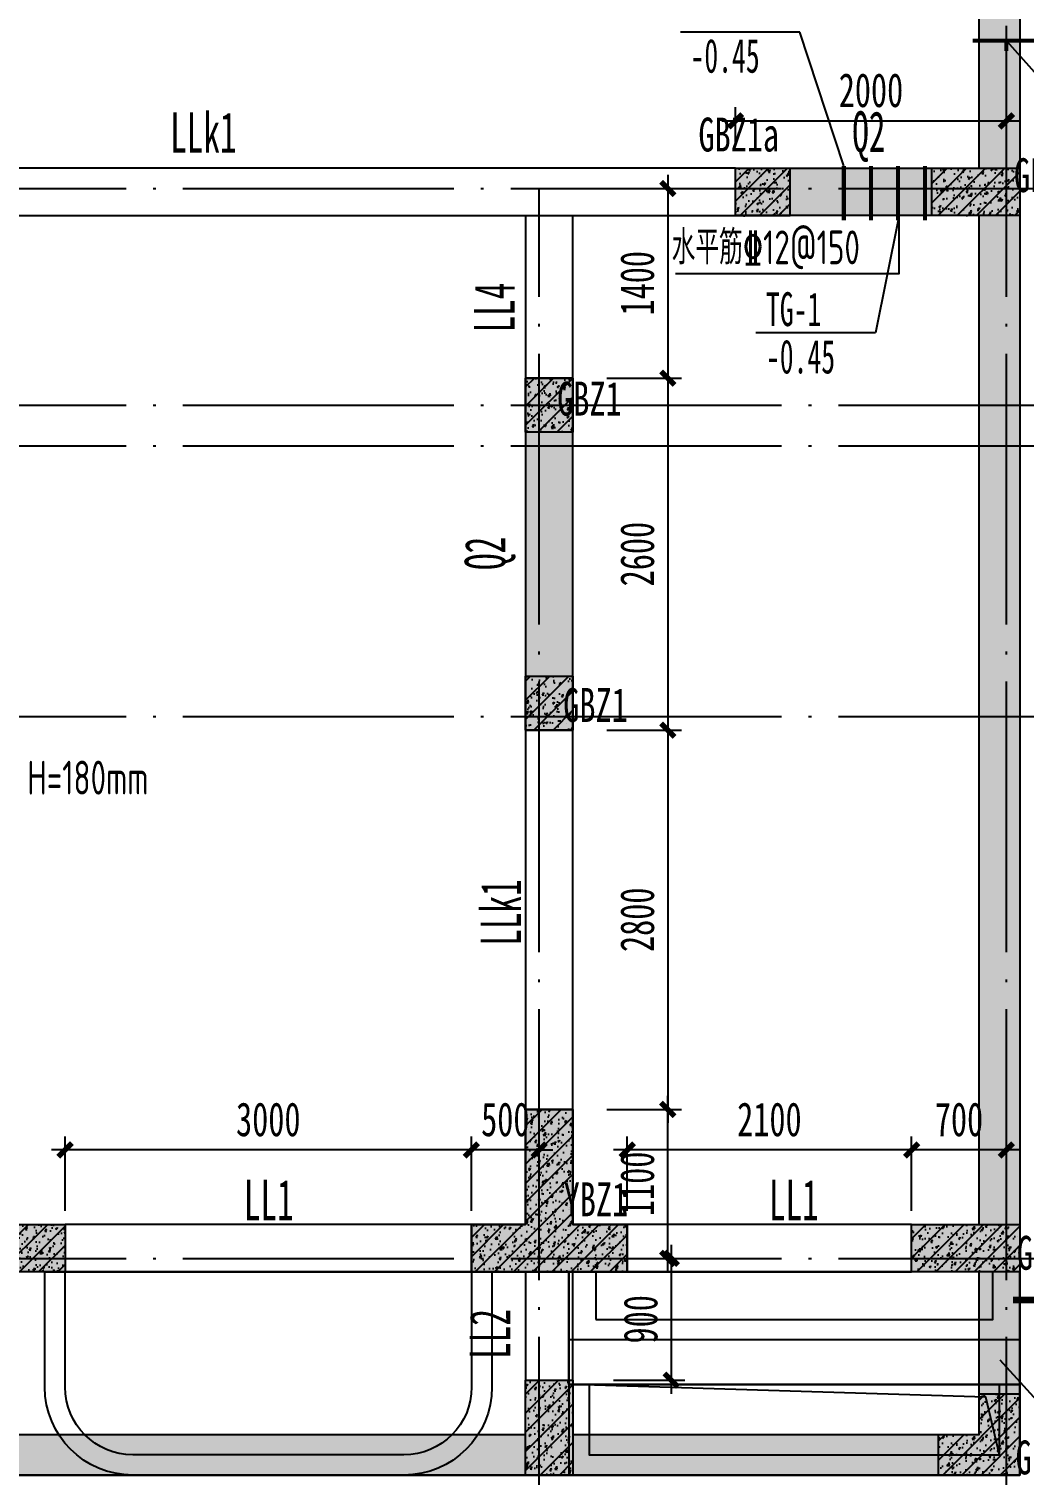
# Model space of a CAD drawing. Extents: x -3200781797 to -8106663, y 494714 to 1244925.
# Drawn here: x -8137549 to -8130202, y 605893 to 616571 of the extents above; entities that cross this region are included whole.
import ezdxf
from ezdxf.enums import TextEntityAlignment as Align

# ---------------------------------------------------------------- set-up
doc = ezdxf.new("R2010")
doc.units = 0
doc.header["$LTSCALE"] = 1000
doc.header["$MEASUREMENT"] = 0
for name, pattern in [('3#-轴线$0$DOTE', [2.42, 2, -0.2, 0.02, -0.2]), ('3#4#5#模板$0$CONTINOUS', [0]), ('CONTINOUS', [0]), ('DASH', [0.35, 0.25, -0.1])]:
    doc.linetypes.add(name, pattern=pattern)
doc.layers.get('Defpoints').update_dxf_attribs({"color": 30, "linetype": 'DASH'})
for name, color, linetype in [('1----SD', 40, 'Continuous'), ('3#-夹层$0$S-SLAB-HOLE', 5, 'Continuous'), ('3#-夹层$0$S-WALL', 40, 'Continuous'), ('3#-夹层$0$S-WALL-BEAM', 120, 'Continuous'), ('3#-夹层$0$S-WALL-HATC', 253, 'Continuous'), ('3#-轴线$0$A-ANNO-DOTE', 10, '3#-轴线$0$DOTE'), ('3#4#5#模板$0$00-板边线', 7, 'Continuous'), ('3#4#5#模板$0$A-ANNO-SYMB', 3, 'Continuous'), ('3#4#5#模板$0$S-ANNO-TEXT', 7, 'Continuous'), ('3#4#5#模板$0$S-SLAB-TEXT', 120, 'Continuous'), ('3#4#5#模板$0$S-WALL-COLU', 252, '3#4#5#模板$0$CONTINOUS'), ('3#4#5#模板$0$S-WALL-COLU-HATC', 16, 'Continuous'), ('DIM', 3, 'Continuous'), ('DIM_其它', 3, 'Continuous'), ('S-PC-FQ-WYQ', 4, 'Continuous'), ('S-WALL-BEAM-TEXT', 2, 'Continuous'), ('S-WALL-COLU-TEXT', 2, 'Continuous'), ('S-WALL-DIMS', 50, 'Continuous')]:
    doc.layers.add(name, color=color, linetype=linetype)
doc.layers.add('3#4#5#模板$0$结构板边线', color=2, linetype='Continuous', plot=False)
doc.layers.add('WALL-TEXT', color=2, linetype='Continuous', lineweight=25)
doc.layers.add('设备条件', color=5, linetype='Continuous', lineweight=30)
doc.styles.add('3#4#5#模板$0$TSSD_Rein', font='tssdeng.shx', dxfattribs={"width": 0.7, "bigfont": 'hztxt.shx'})
doc.styles.add('TSSD_Dimension', font='', dxfattribs={"width": 0.7})
doc.styles.add('TSSD_Rein', font='tssdeng.shx', dxfattribs={"width": 0.7, "bigfont": 'hztxt.shx'})
doc.styles.add('楷体', font='', dxfattribs={"width": 0.6})
doc.styles.add('楷体GB312', font='', dxfattribs={"width": 0.8})
doc.styles.get('TSSD_Dimension').set_extended_font_data('KaiTi_GB2312')
doc.styles.get('楷体').set_extended_font_data('KaiTi_GB2312')
doc.styles.get('楷体GB312').set_extended_font_data('楷体_GB2312')
doc.dimstyles.new('TSSD_100_100', dxfattribs={"dimtxt": 250, "dimasz": 100, "dimexe": 100, "dimexo": 250, "dimgap": 100, "dimtad": 1, "dimdec": 0, "dimzin": 0, "dimdsep": 46, "dimtxsty": 'TSSD_Dimension', "dimblk": 'ARCHTICK', "dimcen": 0, "dimdle": 100, "dimclrt": 7, "dimadec": 0, "dimazin": 0, "dimtfac": 1, "dimtdec": 0, "dimtix": 1, "dimtmove": 2, "dimatfit": 3, "dimfxl": 1, "dimtolj": 1, "dimtzin": 0, "dimarcsym": 0})
doc.dimstyles.new('TSSD_100_100$0', dxfattribs={"dimtxt": 250, "dimasz": 100, "dimexe": 100, "dimexo": 0, "dimgap": 100, "dimtad": 1, "dimdec": 0, "dimzin": 0, "dimdsep": 46, "dimtxsty": 'TSSD_Dimension', "dimblk1": 'ARCHTICK', "dimblk2": 'ARCHTICK', "dimsah": 1, "dimcen": 0, "dimclrt": 7, "dimadec": 0, "dimazin": 0, "dimtfac": 1, "dimtdec": 0, "dimtix": 1, "dimtmove": 2, "dimatfit": 3, "dimldrblk": 'ARCHTICK', "dimfxl": 300, "dimfxlon": 1, "dimtvp": 0.7, "dimtolj": 1, "dimtzin": 0, "dimarcsym": 0})

# ---------------------------------------------------------------- blocks, each defined once
blk = doc.blocks.new('_ArchTick')
at = {"color": 0, "linetype": 'ByBlock', "const_width": 0.4}
blk.add_lwpolyline([(-0.5, -0.5), (0.5, 0.5)], dxfattribs=at)
blk = doc.blocks.new('*D307')
at = {"layer": 'Defpoints', "color": 0, "transparency": 16777216}
for p in [(-8133532, 608593), (-8132832, 608593), (-8133532, 607493)]:
    blk.add_point(p, dxfattribs=at)
at = {"layer": 'S-WALL-DIMS', "color": 0, "lineweight": -2, "transparency": 16777216}
for p, q in [((-8132832, 607393), (-8132832, 608693)), ((-8133282, 608593), (-8132732, 608593)), ((-8133282, 607493), (-8132732, 607493))]:
    blk.add_line(p, q, dxfattribs=at)
at = {"layer": 'S-WALL-DIMS', "color": 0, "lineweight": -2, "transparency": 16777216, "xscale": 100, "yscale": 100, "zscale": 100}
for p, rotation in [((-8132832, 608593), 90), ((-8132832, 607493), 270)]:
    blk.add_blockref('_ArchTick', p, dxfattribs=dict(at, rotation=rotation))
at = {"layer": 'S-WALL-DIMS', "color": 7, "transparency": 16777216, "insert": (-8133057, 608043), "char_height": 250, "attachment_point": 5, "rotation": 90, "style": 'TSSD_Dimension'}
blk.add_mtext('\\A1;1100', dxfattribs=at)
blk = doc.blocks.new('*D308')
at = {"layer": 'Defpoints', "color": 0, "transparency": 16777216}
for p in [(-8134282, 608293), (-8134282, 607593), (-8133782, 607593)]:
    blk.add_point(p, dxfattribs=at)
at = {"layer": 'S-WALL-DIMS', "color": 0, "lineweight": -2, "transparency": 16777216}
for p, q in [((-8134282, 607843), (-8134282, 608393)), ((-8133782, 607843), (-8133782, 608393)), ((-8134282, 608293), (-8134382, 608293)), ((-8133782, 608293), (-8134282, 608293)), ((-8133782, 608293), (-8133682, 608293))]:
    blk.add_line(p, q, dxfattribs=at)
at = {"layer": 'S-WALL-DIMS', "color": 0, "lineweight": -2, "transparency": 16777216, "xscale": 100, "yscale": 100, "zscale": 100}
blk.add_blockref('_ArchTick', (-8134282, 608293), dxfattribs=at)
at = {"layer": 'S-WALL-DIMS', "color": 0, "lineweight": -2, "transparency": 16777216, "xscale": 100, "yscale": 100, "zscale": 100, "rotation": 180}
blk.add_blockref('_ArchTick', (-8133782, 608293), dxfattribs=at)
at = {"layer": 'S-WALL-DIMS', "color": 7, "transparency": 16777216, "insert": (-8134032, 608518), "char_height": 250, "attachment_point": 5, "style": 'TSSD_Dimension'}
blk.add_mtext('\\A1;500', dxfattribs=at)
blk = doc.blocks.new('*D309')
at = {"layer": 'Defpoints', "color": 0, "transparency": 16777216}
for p in [(-8133532, 613993), (-8133532, 611393), (-8132832, 611393)]:
    blk.add_point(p, dxfattribs=at)
at = {"layer": 'S-WALL-DIMS', "color": 0, "lineweight": -2, "transparency": 16777216}
for p, q in [((-8132832, 614093), (-8132832, 611293)), ((-8133282, 613993), (-8132732, 613993)), ((-8133282, 611393), (-8132732, 611393))]:
    blk.add_line(p, q, dxfattribs=at)
at = {"layer": 'S-WALL-DIMS', "color": 0, "lineweight": -2, "transparency": 16777216, "xscale": 100, "yscale": 100, "zscale": 100}
for p, rotation in [((-8132832, 613993), 90), ((-8132832, 611393), 270)]:
    blk.add_blockref('_ArchTick', p, dxfattribs=dict(at, rotation=rotation))
at = {"layer": 'S-WALL-DIMS', "color": 7, "transparency": 16777216, "insert": (-8133057, 612693), "char_height": 250, "attachment_point": 5, "rotation": 90, "style": 'TSSD_Dimension'}
blk.add_mtext('\\A1;2600', dxfattribs=at)
blk = doc.blocks.new('*D273')
at = {"layer": 'Defpoints', "color": 0, "transparency": 16777216}
for p in [(-8137282, 608293), (-8137282, 607593), (-8134282, 607593)]:
    blk.add_point(p, dxfattribs=at)
at = {"layer": 'S-WALL-DIMS', "color": 0, "lineweight": -2, "transparency": 16777216}
for p, q in [((-8137282, 607843), (-8137282, 608393)), ((-8134282, 607843), (-8134282, 608393)), ((-8134182, 608293), (-8137382, 608293))]:
    blk.add_line(p, q, dxfattribs=at)
at = {"layer": 'S-WALL-DIMS', "color": 0, "lineweight": -2, "transparency": 16777216, "xscale": 100, "yscale": 100, "zscale": 100, "rotation": 180}
blk.add_blockref('_ArchTick', (-8137282, 608293), dxfattribs=at)
at = {"layer": 'S-WALL-DIMS', "color": 0, "lineweight": -2, "transparency": 16777216, "xscale": 100, "yscale": 100, "zscale": 100}
blk.add_blockref('_ArchTick', (-8134282, 608293), dxfattribs=at)
at = {"layer": 'S-WALL-DIMS', "color": 7, "transparency": 16777216, "insert": (-8135782, 608518), "char_height": 250, "attachment_point": 5, "style": 'TSSD_Dimension'}
blk.add_mtext('\\A1;3000', dxfattribs=at)
blk = doc.blocks.new('*D118')
at = {"layer": 'Defpoints', "color": 0, "transparency": 16777216}
for p in [(-8131032, 608293), (-8131032, 607593), (-8130332, 607593)]:
    blk.add_point(p, dxfattribs=at)
at = {"layer": 'S-WALL-DIMS', "color": 0, "lineweight": -2, "transparency": 16777216}
for p, q in [((-8131032, 607843), (-8131032, 608393)), ((-8130332, 607843), (-8130332, 608393)), ((-8130232, 608293), (-8131132, 608293))]:
    blk.add_line(p, q, dxfattribs=at)
at = {"layer": 'S-WALL-DIMS', "color": 0, "lineweight": -2, "transparency": 16777216, "xscale": 100, "yscale": 100, "zscale": 100, "rotation": 180}
blk.add_blockref('_ArchTick', (-8131032, 608293), dxfattribs=at)
at = {"layer": 'S-WALL-DIMS', "color": 0, "lineweight": -2, "transparency": 16777216, "xscale": 100, "yscale": 100, "zscale": 100}
blk.add_blockref('_ArchTick', (-8130332, 608293), dxfattribs=at)
at = {"layer": 'S-WALL-DIMS', "color": 7, "transparency": 16777216, "insert": (-8130682, 608518), "char_height": 250, "attachment_point": 5, "style": 'TSSD_Dimension'}
blk.add_mtext('\\A1;700', dxfattribs=at)
blk = doc.blocks.new('*D204')
at = {"layer": 'Defpoints', "color": 0, "transparency": 16777216}
for p in [(-8133482, 607493), (-8133482, 606593), (-8132807, 606593)]:
    blk.add_point(p, dxfattribs=at)
at = {"layer": 'S-WALL-DIMS', "color": 0, "lineweight": -2, "transparency": 16777216}
for p, q in [((-8133232, 607493), (-8132707, 607493)), ((-8132807, 607593), (-8132807, 606493)), ((-8133232, 606593), (-8132707, 606593))]:
    blk.add_line(p, q, dxfattribs=at)
at = {"layer": 'S-WALL-DIMS', "color": 0, "lineweight": -2, "transparency": 16777216, "xscale": 100, "yscale": 100, "zscale": 100}
for p, rotation in [((-8132807, 607493), 90), ((-8132807, 606593), 270)]:
    blk.add_blockref('_ArchTick', p, dxfattribs=dict(at, rotation=rotation))
at = {"layer": 'S-WALL-DIMS', "color": 7, "transparency": 16777216, "insert": (-8133032, 607043), "char_height": 250, "attachment_point": 5, "rotation": 90, "style": 'TSSD_Dimension'}
blk.add_mtext('\\A1;900', dxfattribs=at)
blk = doc.blocks.new('*D209')
at = {"layer": 'Defpoints', "color": 0, "transparency": 16777216}
for p in [(-8133532, 611393), (-8133532, 608593), (-8132832, 608593)]:
    blk.add_point(p, dxfattribs=at)
at = {"layer": 'S-WALL-DIMS', "color": 0, "lineweight": -2, "transparency": 16777216}
for p, q in [((-8132832, 611493), (-8132832, 608493)), ((-8133282, 611393), (-8132732, 611393)), ((-8133282, 608593), (-8132732, 608593))]:
    blk.add_line(p, q, dxfattribs=at)
at = {"layer": 'S-WALL-DIMS', "color": 0, "lineweight": -2, "transparency": 16777216, "xscale": 100, "yscale": 100, "zscale": 100}
for p, rotation in [((-8132832, 611393), 90), ((-8132832, 608593), 270)]:
    blk.add_blockref('_ArchTick', p, dxfattribs=dict(at, rotation=rotation))
at = {"layer": 'S-WALL-DIMS', "color": 7, "transparency": 16777216, "insert": (-8133057, 609993), "char_height": 250, "attachment_point": 5, "rotation": 90, "style": 'TSSD_Dimension'}
blk.add_mtext('\\A1;2800', dxfattribs=at)
blk = doc.blocks.new('*D600')
at = {"layer": 'Defpoints', "color": 0, "transparency": 16777216}
for p in [(-8130332, 615892), (-8132332, 615485), (-8130332, 615485)]:
    blk.add_point(p, dxfattribs=at)
at = {"layer": 'DIM', "color": 0, "lineweight": -2, "transparency": 16777216}
for p, q in [((-8132332, 615735), (-8132332, 615992)), ((-8130332, 615735), (-8130332, 615992)), ((-8132432, 615892), (-8130232, 615892))]:
    blk.add_line(p, q, dxfattribs=at)
at = {"layer": 'DIM', "color": 0, "lineweight": -2, "transparency": 16777216, "xscale": 100, "yscale": 100, "zscale": 100, "rotation": 180}
blk.add_blockref('_ArchTick', (-8132332, 615892), dxfattribs=at)
at = {"layer": 'DIM', "color": 0, "lineweight": -2, "transparency": 16777216, "xscale": 100, "yscale": 100, "zscale": 100}
blk.add_blockref('_ArchTick', (-8130332, 615892), dxfattribs=at)
at = {"layer": 'DIM', "color": 7, "transparency": 16777216, "insert": (-8131332, 616117), "char_height": 250, "attachment_point": 5, "style": 'TSSD_Dimension'}
blk.add_mtext('\\A1;2000', dxfattribs=at)
blk = doc.blocks.new('*D622')
at = {"layer": 'Defpoints', "color": 0, "transparency": 16777216}
for p in [(-8133132, 608293), (-8133132, 607593), (-8131032, 607593)]:
    blk.add_point(p, dxfattribs=at)
at = {"layer": 'S-WALL-DIMS', "color": 0, "lineweight": -2, "transparency": 16777216}
for p, q in [((-8133132, 607843), (-8133132, 608393)), ((-8131032, 607843), (-8131032, 608393)), ((-8130932, 608293), (-8133232, 608293))]:
    blk.add_line(p, q, dxfattribs=at)
at = {"layer": 'S-WALL-DIMS', "color": 0, "lineweight": -2, "transparency": 16777216, "xscale": 100, "yscale": 100, "zscale": 100, "rotation": 180}
blk.add_blockref('_ArchTick', (-8133132, 608293), dxfattribs=at)
at = {"layer": 'S-WALL-DIMS', "color": 0, "lineweight": -2, "transparency": 16777216, "xscale": 100, "yscale": 100, "zscale": 100}
blk.add_blockref('_ArchTick', (-8131032, 608293), dxfattribs=at)
at = {"layer": 'S-WALL-DIMS', "color": 7, "transparency": 16777216, "insert": (-8132082, 608518), "char_height": 250, "attachment_point": 5, "style": 'TSSD_Dimension'}
blk.add_mtext('\\A1;2100', dxfattribs=at)
blk = doc.blocks.new('3-an-jia')
at = {"layer": 'S-WALL-COLU-TEXT', "style": '楷体GB312', "width": 0.7}
for s, p in [('GBZ1a', (-7932548, 615661)), ('GBZ2a', (-7930218, 615361)), ('GBZ1', (-7933591, 613711)), ('GBZ1', (-7933546, 611449)), ('YBZ1', (-7933543, 607799)), ('GBZ4', (-7930197, 607404))]:
    blk.add_text(s, height=250, rotation=0.0005, dxfattribs=at).set_placement(p)
blk.add_text('GBZ3', height=250, dxfattribs=at).set_placement((-7930206, 605893))
blk = doc.blocks.new('*D729')
at = {"layer": 'Defpoints', "color": 0, "transparency": 16777216}
for p in [(-8133532, 615393), (-8133532, 613993), (-8132832, 613993)]:
    blk.add_point(p, dxfattribs=at)
at = {"layer": 'S-WALL-DIMS', "color": 0, "lineweight": -2, "transparency": 16777216}
for p, q in [((-8133282, 615393), (-8132732, 615393)), ((-8132832, 615493), (-8132832, 613893)), ((-8133282, 613993), (-8132732, 613993))]:
    blk.add_line(p, q, dxfattribs=at)
at = {"layer": 'S-WALL-DIMS', "color": 0, "lineweight": -2, "transparency": 16777216, "xscale": 100, "yscale": 100, "zscale": 100}
for p, rotation in [((-8132832, 615393), 90), ((-8132832, 613993), 270)]:
    blk.add_blockref('_ArchTick', p, dxfattribs=dict(at, rotation=rotation))
at = {"layer": 'S-WALL-DIMS', "color": 7, "transparency": 16777216, "insert": (-8133057, 614693), "char_height": 250, "attachment_point": 5, "rotation": 90, "style": 'TSSD_Dimension'}
blk.add_mtext('\\A1;1400', dxfattribs=at)
blk = doc.blocks.new('q1')
at = {"layer": 'WALL-TEXT', "style": '楷体', "width": 0.6}
for rotation, p in [(0.0003, (-8127271, 466960)), (90, (-8129832, 463873))]:
    blk.add_text('Q2', height=300, rotation=rotation, dxfattribs=at).set_placement(p)
blk = doc.blocks.new('*D902')
at = {"layer": 'Defpoints', "color": 0, "transparency": 16777216}
for p in [(79450, -103788), (79450, -103988), (80744, -103988)]:
    blk.add_point(p, dxfattribs=at)
at = {"layer": 'DIM', "color": 0, "lineweight": -2, "transparency": 16777216}
for p, q in [((80444, -103788), (80844, -103788)), ((80744, -103788), (80744, -103988)), ((80444, -103988), (80844, -103988))]:
    blk.add_line(p, q, dxfattribs=at)
at = {"layer": 'DIM', "color": 0, "lineweight": -2, "transparency": 16777216, "xscale": 100, "yscale": 100, "zscale": 100}
for p, rotation in [((80744, -103788), 90), ((80744, -103988), 270)]:
    blk.add_blockref('_ArchTick', p, dxfattribs=dict(at, rotation=rotation))
at = {"layer": 'DIM', "color": 7, "transparency": 16777216, "insert": (80519, -104187), "char_height": 250, "attachment_point": 5, "rotation": 90, "style": 'TSSD_Dimension'}
blk.add_mtext('\\A1;200', dxfattribs=at)
blk = doc.blocks.new('*D903')
at = {"layer": 'Defpoints', "color": 0, "transparency": 16777216}
for p in [(79450, -103638), (79450, -103788), (80744, -103788)]:
    blk.add_point(p, dxfattribs=at)
at = {"layer": 'DIM', "color": 0, "lineweight": -2, "transparency": 16777216}
for p, q in [((80744, -103638), (80744, -103538)), ((80444, -103638), (80844, -103638)), ((80744, -103638), (80744, -103788)), ((80444, -103788), (80844, -103788)), ((80744, -103788), (80744, -103888))]:
    blk.add_line(p, q, dxfattribs=at)
at = {"layer": 'DIM', "color": 0, "lineweight": -2, "transparency": 16777216, "xscale": 100, "yscale": 100, "zscale": 100}
for p, rotation in [((80744, -103638), 270), ((80744, -103788), 90)]:
    blk.add_blockref('_ArchTick', p, dxfattribs=dict(at, rotation=rotation))
at = {"layer": 'DIM', "color": 7, "transparency": 16777216, "insert": (80519, -103443), "char_height": 250, "attachment_point": 5, "rotation": 90, "style": 'TSSD_Dimension'}
blk.add_mtext('\\A1;150', dxfattribs=at)
blk = doc.blocks.new('*D1017')
at = {"layer": 'Defpoints', "color": 0, "transparency": 16777216}
for p in [(-8137682, 605893), (-8137432, 605893), (-8137432, 604294)]:
    blk.add_point(p, dxfattribs=at)
at = {"layer": 'DIM', "color": 0, "lineweight": -2, "transparency": 16777216}
for p, q in [((-8137682, 604594), (-8137682, 604194)), ((-8137432, 604594), (-8137432, 604194)), ((-8137682, 604294), (-8137432, 604294))]:
    blk.add_line(p, q, dxfattribs=at)
at = {"layer": 'DIM', "color": 0, "lineweight": -2, "transparency": 16777216, "xscale": 100, "yscale": 100, "zscale": 100, "rotation": 180}
blk.add_blockref('_ArchTick', (-8137682, 604294), dxfattribs=at)
at = {"layer": 'DIM', "color": 0, "lineweight": -2, "transparency": 16777216, "xscale": 100, "yscale": 100, "zscale": 100}
blk.add_blockref('_ArchTick', (-8137432, 604294), dxfattribs=at)
at = {"layer": 'DIM', "color": 7, "transparency": 16777216, "insert": (-8137234, 604519), "char_height": 250, "attachment_point": 5, "style": 'TSSD_Dimension'}
blk.add_mtext('\\A1;250', dxfattribs=at)
blk = doc.blocks.new('RWREQWR EQW')
at = {"layer": '1----SD', "linetype": 'CONTINOUS', "const_width": 30}
for points in [[(2251793, 140515), (2251793, 140715), (2251793, 140715)], [(2251993, 140715), (2251993, 140715), (2251993, 140515)], [(2251793, 140515), (2251793, 140315), (2251793, 140315)], [(2251993, 140315), (2251993, 140315), (2251993, 140515)]]:
    blk.add_lwpolyline(points, dxfattribs=at)
blk = doc.blocks.new('$VALVE$00000553')
at = {"const_width": 30}
for points in [[(0, 100), (-250, 100), (-250, 100)], [(0, 100), (0, 175)], [(0, 100), (250, 100), (250, 100)], [(-250, -100), (-250, -100), (0, -100)], [(250, -100), (250, -100), (0, -100)], [(0, -175), (0, -100)]]:
    blk.add_lwpolyline(points, dxfattribs=at)
blk = doc.blocks.new('A$C5af27e0e')
at = {"layer": 'DIM_其它'}
for p, q in [((31476, 1364), (30593, 1364)), ((31800, 375), (31476, 1364)), ((33000, 1300), (33290, 977)), ((32200, -25), (32033, -857)), ((32033, -857), (31150, -857))]:
    blk.add_line(p, q, dxfattribs=at)
at = {"layer": '1----SD', "linetype": 'CONTINOUS', "rotation": 180}
blk.add_blockref('$VALVE$00000553', (33000, 1400), dxfattribs=at)
at = {"layer": '1----SD', "linetype": 'CONTINOUS'}
for p in [(-2219993, -140340), (-2219593, -140340)]:
    blk.add_blockref('RWREQWR EQW', p, dxfattribs=at)
at = {"layer": '设备条件', "color": 40, "style": '楷体', "width": 0.6}
for s, p in [('-0.45', (30668, 1064)), ('TG-1', (31225, -807)), ('-0.45', (31225, -1157))]:
    blk.add_text(s, height=250, dxfattribs=at).set_placement(p)
blk = doc.blocks.new('*D1093')
at = {"layer": 'Defpoints', "color": 0, "transparency": 16777216}
for p in [(-8137432, 605893), (-8134132, 605893), (-8134132, 604294)]:
    blk.add_point(p, dxfattribs=at)
at = {"layer": 'DIM', "color": 0, "lineweight": -2, "transparency": 16777216}
for p, q in [((-8137432, 604594), (-8137432, 604194)), ((-8134132, 604594), (-8134132, 604194)), ((-8137432, 604294), (-8134132, 604294))]:
    blk.add_line(p, q, dxfattribs=at)
at = {"layer": 'DIM', "color": 0, "lineweight": -2, "transparency": 16777216, "xscale": 100, "yscale": 100, "zscale": 100, "rotation": 180}
blk.add_blockref('_ArchTick', (-8137432, 604294), dxfattribs=at)
at = {"layer": 'DIM', "color": 0, "lineweight": -2, "transparency": 16777216, "xscale": 100, "yscale": 100, "zscale": 100}
blk.add_blockref('_ArchTick', (-8134132, 604294), dxfattribs=at)
at = {"layer": 'DIM', "color": 7, "transparency": 16777216, "insert": (-8135782, 604519), "char_height": 250, "attachment_point": 5, "style": 'TSSD_Dimension'}
blk.add_mtext('\\A1;3300', dxfattribs=at)
blk = doc.blocks.new('3#-轴线')
at = {"layer": '3#-轴线$0$A-ANNO-DOTE'}
for points in [[(41800, -16100), (41800, 5500)], [(-3000, -3200), (44800, -3200)], [(38350, -16100), (38350, -3200)], [(-3000, -4800), (44800, -4800)], [(-3000, -5100), (44800, -5100)], [(-3000, -7100), (44800, -7100)], [(-3000, -11100), (44800, -11100)]]:
    blk.add_lwpolyline(points, dxfattribs=at)
blk = doc.blocks.new('3#-夹层')
at = {"layer": '3#-夹层$0$S-WALL-HATC'}
h = blk.add_hatch(color=256, dxfattribs=at)
h.paths.add_polyline_path([(13550, -11200), (13950, -11200), (13950, -10850), (13550, -10850), (13550, -4800), (13550, -4700), (13250, -4700), (13250, -4800), (13250, -10900), (10600, -10900), (10600, -7200), (11750, -7200), (11750, -4700), (8800, -4700), (8800, -4600), (8500, -4600), (8500, -5000), (9050, -5000), (9050, -7300), (10300, -7300), (10300, -10850), (9850, -10850), (9850, -11200), (10300, -11200), (10300, -12400), (3550, -12400), (3550, -12000), (3200, -12000), (3200, -12400), (200, -12400), (200, -11200), (700, -11200), (700, -10850), (200, -10850), (200, -5050), (200, -4450), (200, -3400), (2000, -3400), (2000, -3050), (200, -3050), (200, -200), (700, -200), (700, 100), (200, 100), (200, 1350), (5850, 1350), (5850, 100), (5300, 100), (5300, -200), (5570, -200), (5570, -100), (5850, -100), (5850, -200), (6300, -200), (8500, -200), (8500, -3050), (7800, -3050), (7800, -3400), (8500, -3400), (8800, -3400), (8800, -3300), (8800, 100), (6100, 100), (6100, 1600), (-100, 1600), (-100, -11100), (-100, -12700), (3450, -12700), (10600, -12700), (10600, -11200), (13250, -11200), (13250, -12700), (28550, -12700), (28550, -11200), (31200, -11200), (31200, -12700), (41900, -12700), (41900, 1600), (35700, 1600), (35700, 100), (33000, 100), (33000, -3300), (33000, -3400), (33300, -3400), (34000, -3400), (34000, -3050), (33300, -3050), (33300, -200), (35500, -200), (35950, -200), (35950, -100), (36230, -100), (36230, -200), (36500, -200), (36500, 100), (35950, 100), (35950, 1350), (41600, 1350), (41600, 100), (41100, 100), (41100, -200), (41600, -200), (41600, -3050), (39800, -3050), (39800, -3400), (41600, -3400), (41600, -4450), (41600, -5050), (41600, -10850), (41100, -10850), (41100, -11200), (41600, -11200), (41600, -12400), (38600, -12400), (38600, -12000), (38250, -12000), (38250, -12400), (31500, -12400), (31500, -11200), (31950, -11200), (31950, -10850), (31500, -10850), (31500, -7300), (32750, -7300), (32750, -5000), (33300, -5000), (33300, -4600), (33000, -4600), (33000, -4700), (30050, -4700), (30050, -7200), (31200, -7200), (31200, -10900), (28550, -10900), (28550, -4800), (28550, -4700), (28250, -4700), (28250, -4800), (28250, -10850), (27850, -10850), (27850, -11200), (28250, -11200), (28250, -12400), (21075, -12400), (21075, -11200), (21600, -11200), (21600, -10850), (21075, -10850), (21075, -5300), (21800, -5300), (21800, -3400), (24100, -3400), (24450, -3400), (26148, -3400), (26148, -3100), (24350, -3100), (21500, -3100), (21500, -5000), (20900, -5000), (20300, -5000), (20300, -3100), (17452, -3100), (15652, -3100), (15652, -3400), (17350, -3400), (17700, -3400), (20000, -3400), (20000, -5300), (20725, -5300), (20725, -10850), (20200, -10850), (20200, -11200), (20725, -11200), (20725, -12400), (13550, -12400)])
h.paths.add_polyline_path([(11550, -7000), (9350, -7000), (9350, -4900), (11550, -4900)], flags=16)
h.paths.add_polyline_path([(30250, -7000), (30250, -4900), (32450, -4900), (32450, -7000)], flags=16)
for points in [[(38600, -4600), (38250, -4600), (38250, -7200), (38600, -7200)], [(38600, -10000), (38600, -10850), (39000, -10850), (39000, -11200), (38600, -11200), (38250, -11200), (37850, -11200), (37850, -10850), (38250, -10850), (38250, -10000)], [(33950, -11200), (33950, -10850), (34850, -10850), (34850, -11200)]]:
    blk.add_hatch(color=256, dxfattribs=at).paths.add_polyline_path(points)
at = {"layer": '3#-夹层$0$S-WALL'}
for points in [[(33000, 100), (35700, 100), (35700, 1600), (41900, 1600), (41900, -12700), (31200, -12700)], [(31500, -12400), (38250, -12400), (38250, -12000), (38600, -12000), (38600, -12400), (41600, -12400), (41600, -11200), (41100, -11200), (41100, -10850), (41600, -10850), (41600, -5050), (41600, -5050), (41600, -4450), (41600, -4450), (41600, -3400), (39800, -3400), (39800, -3050), (41600, -3050), (41600, -200), (41100, -200), (41100, 100), (41600, 100), (41600, 1350), (35950, 1350)]]:
    blk.add_lwpolyline(points, dxfattribs=at)
for points in [[(38600, -4600), (38250, -4600), (38250, -7200), (38600, -7200)], [(38600, -10000), (38600, -10850), (39000, -10850), (39000, -11200), (38600, -11200), (38250, -11200), (37850, -11200), (37850, -10850), (38250, -10850), (38250, -10000)], [(33950, -11200), (33950, -10850), (34850, -10850), (34850, -11200)]]:
    blk.add_lwpolyline(points, close=True, dxfattribs=at)
at = {"layer": '3#-夹层$0$S-WALL-BEAM'}
for p, q in [((39800, -3050), (34000, -3050)), ((34000, -3400), (39800, -3400)), ((38250, -3400), (38250, -4600)), ((38600, -4600), (38600, -3400)), ((38250, -7200), (38250, -10000)), ((38600, -10000), (38600, -7200)), ((38250, -11200), (38250, -12000)), ((38600, -12000), (38600, -11200))]:
    blk.add_line(p, q, dxfattribs=at)
for points in [[(34850, -11200), (37850, -11200), (37850, -10850), (34850, -10850)], [(39000, -11200), (41100, -11200), (41100, -10850), (39000, -10850)]]:
    blk.add_lwpolyline(points, close=True, dxfattribs=at)
at = {"layer": '3#-夹层$0$S-SLAB-HOLE'}
blk.add_blockref('3#-轴线', (0, 0), dxfattribs=at)
blk = doc.blocks.new('3#4#5#模板$0$A$C3a591143')
blk.add_lwpolyline([(34780, 1515), (45430, 1515), (45430, 2185), (42100, 2185), (42100, 3015), (37980, 3015), (37980, 2185), (34780, 2185)], close=True)
at = {"color": 2}
blk.add_lwpolyline([(38230, 3015), (41532, 3015), (41532, 2165, -0.414185), (40882, 1515), (38880, 1515, -0.414185), (38230, 2165), (38230, 3015)], format="xyb", dxfattribs=at)
blk.add_lwpolyline([(38380, 3015), (41382, 3015), (41382, 2165, -0.414185), (40882, 1665), (38880, 1665, -0.414185), (38380, 2165)], format="xyb", close=True, dxfattribs=at)
at = {"color": 3}
for points in [[(42100, 2515), (45430, 2515), (45430, 3015), (42100, 3015)], [(42300, 2665), (45230, 2665), (45230, 3015), (42300, 3015)]]:
    blk.add_lwpolyline(points, close=True, dxfattribs=at)
at = {"color": 6}
for points in [[(45430, 2185), (42100, 2185), (42100, 1515), (45430, 1515)], [(45280, 2185), (42250, 2185), (42250, 1665), (45280, 1665)]]:
    blk.add_lwpolyline(points, close=True, dxfattribs=at)
blk.add_lwpolyline([(45280, 1665), (45178, 2091), (42130, 2185)], dxfattribs=at)
at = {"layer": '3#4#5#模板$0$00-板边线', "color": 1}
blk.add_lwpolyline([(42100, 2185), (45430, 2185), (45430, 3015), (42100, 3015)], close=True, dxfattribs=at)
at = {"layer": '3#4#5#模板$0$A-ANNO-SYMB', "const_width": 50}
blk.add_lwpolyline([(46379, 3407), (46379, 2807), (45379, 2807)], dxfattribs=at)
at = {"layer": '3#4#5#模板$0$结构板边线', "color": 6}
blk.add_lwpolyline([(38230, 3015), (38230, 3015)], dxfattribs=at)
blk = doc.blocks.new('Q-BIM')
at = {"layer": 'DIM'}
for base, p1, p2, picture, middle in [((80744, -103788.3), (79450, -103638.3), (79450, -103788.3), '*D903', (80519, -103442.7)), ((80744, -103988.3), (79450, -103788.3), (79450, -103988.3), '*D902', (80519, -104186.7))]:
    dim = blk.add_linear_dim(base=base, p1=p1, p2=p2, angle=90, dimstyle='TSSD_100_100$0', dxfattribs=at)
    dim.commit()
    dim.dimension.update_dxf_attribs({"geometry": picture, "text_midpoint": middle, "dimtype": 128})

msp = doc.modelspace()

# ---------------------------------------------------------------- hatches: boundary and pattern name
at = {"layer": '3#4#5#模板$0$S-WALL-COLU-HATC'}
h = msp.add_hatch(dxfattribs=at)
h.set_pattern_fill('ARMORED', color=256, scale=10, style=0)
h.set_pattern_definition([(50, (-4123.7, 148625.74), (143.4520365, -12.550427), [15, -165]), (355, (-4123.7, 148625.74), (-27.7502667, 150.4384267), [12, -132]), (100.4514, (-4111.75, 148624.7), (115.7018763, 137.8879084), [12.748038, -140.2284224]), (46.1842, (-4123.7, 148665.74), (213.4482097, -33.103803), [22.5, -247.5]), (96.6356, (-4105.91, 148662.99), (186.932541, 194.823574), [19.1220576, -210.3426]), (351.1842, (-4123.7, 148665.74), (186.932389, 194.82372), [18, -198]), (21, (-4103.7, 148655.74), (119.3814104, -80.5237781), [15, -165]), (326, (-4103.7, 148655.74), (48.6630664, 145.030009), [12, -132]), (71.4514, (-4093.75, 148649.03), (168.0445257, 64.5060993), [12.748038, -140.2284224]), (37.5, (-4123.7, 148625.744), (2.43197106, 66.57877077), [0, -130.4, 0, -134, 0, -132.5]), (7.5, (-4123.7, 148625.744), (52.6139075, 78.8823424), [0, -76.4, 0, -127.4, 0, -50.5]), (327.5, (-4168.3, 148625.744), (106.76448723, -4.51097435), [0, -50, 0, -156, 0, -207]), (317.5, (-4188.3, 148625.74), (116.6372339, 20.0209965), [0, -65, 0, -103.6, 0, -147]), (45, (-4123.7, 148625.74), (-70.7106781, 70.7106781), [])])
h.paths.add_polyline_path([(-8132332.3, 615542.8), (-8131932.3, 615542.8), (-8131932.3, 615190.8), (-8132332.3, 615190.8), (-8132332.3, 615426.6)])
h = msp.add_hatch(dxfattribs=at)
h.set_pattern_fill('ARMORED', color=256, scale=10, style=0)
h.set_pattern_definition([(50, (-4098.7, 148602.75), (143.4520365, -12.550427), [15, -165]), (355, (-4098.7, 148602.75), (-27.7502667, 150.4384267), [12, -132]), (100.4514, (-4086.75, 148601.7), (115.7018763, 137.8879084), [12.748038, -140.2284224]), (46.1842, (-4098.7, 148642.75), (213.4482097, -33.103803), [22.5, -247.5]), (96.6356, (-4080.91, 148639.99), (186.932541, 194.823574), [19.1220576, -210.3426]), (351.1842, (-4098.7, 148642.75), (186.932389, 194.82372), [18, -198]), (21, (-4078.7, 148632.75), (119.3814104, -80.5237781), [15, -165]), (326, (-4078.7, 148632.75), (48.6630664, 145.030009), [12, -132]), (71.4514, (-4068.75, 148626.04), (168.0445257, 64.5060993), [12.748038, -140.2284224]), (37.5, (-4098.7, 148602.75), (2.43197106, 66.57877077), [0, -130.4, 0, -134, 0, -132.5]), (7.5, (-4098.7, 148602.75), (52.6139075, 78.8823424), [0, -76.4, 0, -127.4, 0, -50.5]), (327.5, (-4143.3, 148602.75), (106.76448723, -4.51097435), [0, -50, 0, -156, 0, -207]), (317.5, (-4163.3, 148602.75), (116.6372339, 20.0209965), [0, -65, 0, -103.6, 0, -147]), (45, (-4098.7, 148602.75), (-70.7106781, 70.7106781), [])])
h.paths.add_polyline_path([(-8130582.3, 615192.8), (-8130882.3, 615192.8), (-8130882.3, 615542.8), (-8130232.3, 615542.8), (-8130232.3, 615192.8), (-8130582.3, 615192.8)])
h = msp.add_hatch(dxfattribs=at)
h.set_pattern_fill('ARMORED', color=256, scale=10, style=0)
h.set_pattern_definition([(50, (-4248.72, 148677.74), (143.4520365, -12.550427), [15, -165]), (355, (-4248.72, 148677.74), (-27.7502667, 150.4384267), [12, -132]), (100.4514, (-4236.77, 148676.7), (115.7018763, 137.8879084), [12.748038, -140.2284224]), (46.1842, (-4248.72, 148717.74), (213.4482097, -33.103803), [22.5, -247.5]), (96.6356, (-4230.94, 148714.98), (186.932541, 194.823574), [19.1220576, -210.3426]), (351.1842, (-4248.72, 148717.74), (186.932389, 194.82372), [18, -198]), (21, (-4228.72, 148707.74), (119.3814104, -80.5237781), [15, -165]), (326, (-4228.72, 148707.74), (48.6630664, 145.030009), [12, -132]), (71.4514, (-4218.78, 148701.03), (168.0445257, 64.5060993), [12.748038, -140.2284224]), (37.5, (-4248.725, 148677.74), (2.43197106, 66.57877077), [0, -130.4, 0, -134, 0, -132.5]), (7.5, (-4248.725, 148677.74), (52.6139075, 78.8823424), [0, -76.4, 0, -127.4, 0, -50.5]), (327.5, (-4293.325, 148677.74), (106.76448723, -4.51097435), [0, -50, 0, -156, 0, -207]), (317.5, (-4313.325, 148677.74), (116.6372339, 20.0209965), [0, -65, 0, -103.6, 0, -147]), (45, (-4248.72, 148677.74), (-70.7106781, 70.7106781), [])])
h.paths.add_polyline_path([(-8133532.3, 613992.8), (-8133532.3, 613592.8), (-8133882.3, 613592.8), (-8133882.3, 613992.8)])
h = msp.add_hatch(dxfattribs=at)
h.set_pattern_fill('ARMORED', color=256, scale=10, style=0)
h.set_pattern_definition([(50, (-4248.72, 148627.74), (143.4520365, -12.550427), [15, -165]), (355, (-4248.72, 148627.74), (-27.7502667, 150.4384267), [12, -132]), (100.4514, (-4236.77, 148626.7), (115.7018763, 137.8879084), [12.748038, -140.2284224]), (46.1842, (-4248.72, 148667.74), (213.4482097, -33.103803), [22.5, -247.5]), (96.6356, (-4230.93, 148664.99), (186.932541, 194.823574), [19.1220576, -210.3426]), (351.1842, (-4248.72, 148667.74), (186.932389, 194.82372), [18, -198]), (21, (-4228.72, 148657.74), (119.3814104, -80.5237781), [15, -165]), (326, (-4228.72, 148657.74), (48.6630664, 145.030009), [12, -132]), (71.4514, (-4218.77, 148651.03), (168.0445257, 64.5060993), [12.748038, -140.2284224]), (37.5, (-4248.72, 148627.745), (2.43197106, 66.57877077), [0, -130.4, 0, -134, 0, -132.5]), (7.5, (-4248.72, 148627.745), (52.6139075, 78.8823424), [0, -76.4, 0, -127.4, 0, -50.5]), (327.5, (-4293.32, 148627.745), (106.76448723, -4.51097435), [0, -50, 0, -156, 0, -207]), (317.5, (-4313.32, 148627.745), (116.6372339, 20.0209965), [0, -65, 0, -103.6, 0, -147]), (45, (-4248.72, 148627.74), (-70.7106781, 70.7106781), [])])
h.paths.add_polyline_path([(-8133882.3, 611392.8), (-8133882.3, 611792.8), (-8133532.3, 611792.8), (-8133532.3, 611392.8)])
h = msp.add_hatch(dxfattribs=at)
h.set_pattern_fill('ARMORED', color=256, scale=10, style=0)
h.set_pattern_definition([(50, (-4172.72, 147681.77), (143.4520365, -12.550427), [15, -165]), (355, (-4172.72, 147681.77), (-27.7502667, 150.4384267), [12, -132]), (100.4514, (-4160.76, 147680.72), (115.7018763, 137.8879084), [12.748038, -140.2284224]), (46.1842, (-4172.72, 147721.77), (213.4482097, -33.103803), [22.5, -247.5]), (96.6356, (-4154.93, 147719), (186.932541, 194.823574), [19.1220576, -210.3426]), (351.1842, (-4172.72, 147721.77), (186.932389, 194.82372), [18, -198]), (21, (-4152.72, 147711.77), (119.3814104, -80.5237781), [15, -165]), (326, (-4152.72, 147711.77), (48.6630664, 145.030009), [12, -132]), (71.4514, (-4142.77, 147705.06), (168.0445257, 64.5060993), [12.748038, -140.2284224]), (37.5, (-4172.716, 147681.766), (2.43197106, 66.57877077), [0, -130.4, 0, -134, 0, -132.5]), (7.5, (-4172.716, 147681.77), (52.6139075, 78.8823424), [0, -76.4, 0, -127.4, 0, -50.5]), (327.5, (-4217.316, 147681.766), (106.76448723, -4.51097435), [0, -50, 0, -156, 0, -207]), (317.5, (-4237.32, 147681.77), (116.6372339, 20.0209965), [0, -65, 0, -103.6, 0, -147]), (45, (-4172.72, 147681.77), (-70.7106781, 70.7106781), [])])
h.paths.add_polyline_path([(-8133958.3, 607742.8), (-8134282.3, 607742.8), (-8134282.3, 607392.8), (-8133133.3, 607392.8), (-8133133.3, 607742.8), (-8133532.3, 607742.8), (-8133532.3, 608592.8), (-8133882.3, 608592.8), (-8133882.3, 607742.8)])
h = msp.add_hatch(dxfattribs=at)
h.set_pattern_fill('ARMORED', color=256, scale=10, style=0)
h.set_pattern_definition([(50, (-3273.7, 148552.64), (143.4520365, -12.550427), [15, -165]), (355, (-3273.7, 148552.64), (-27.7502667, 150.4384267), [12, -132]), (100.4514, (-3261.75, 148551.6), (115.7018763, 137.8879084), [12.748038, -140.2284224]), (46.1842, (-3273.7, 148592.64), (213.4482097, -33.103803), [22.5, -247.5]), (96.6356, (-3255.91, 148589.89), (186.932541, 194.823574), [19.1220576, -210.3426]), (351.1842, (-3273.7, 148592.64), (186.932389, 194.82372), [18, -198]), (21, (-3253.7, 148582.64), (119.3814104, -80.5237781), [15, -165]), (326, (-3253.7, 148582.64), (48.6630664, 145.030009), [12, -132]), (71.4514, (-3243.75, 148575.93), (168.0445257, 64.5060993), [12.748038, -140.2284224]), (37.5, (-3273.7, 148552.645), (2.43197106, 66.57877077), [0, -130.4, 0, -134, 0, -132.5]), (7.5, (-3273.7, 148552.645), (52.6139075, 78.8823424), [0, -76.4, 0, -127.4, 0, -50.5]), (327.5, (-3318.3, 148552.645), (106.76448723, -4.51097435), [0, -50, 0, -156, 0, -207]), (317.5, (-3338.3, 148552.645), (116.6372339, 20.0209965), [0, -65, 0, -103.6, 0, -147]), (45, (-3273.7, 148552.64), (-70.7106781, 70.7106781), [])])
h.paths.add_polyline_path([(-8138182.3, 607392.8), (-8138182.3, 607742.8), (-8137282.3, 607742.8), (-8137282.3, 607392.8)])
h = msp.add_hatch(dxfattribs=at)
h.set_pattern_fill('ARMORED', color=256, scale=10, style=0)
h.set_pattern_definition([(50, (-4098.7, 150152.64), (143.4520365, -12.550427), [15, -165]), (355, (-4098.7, 150152.64), (-27.7502667, 150.4384267), [12, -132]), (100.4514, (-4086.75, 150151.6), (115.7018763, 137.8879084), [12.748038, -140.2284224]), (46.1842, (-4098.7, 150192.64), (213.4482097, -33.103803), [22.5, -247.5]), (96.6356, (-4080.91, 150189.89), (186.932541, 194.823574), [19.1220576, -210.3426]), (351.1842, (-4098.7, 150192.64), (186.932389, 194.82372), [18, -198]), (21, (-4078.7, 150182.64), (119.3814104, -80.5237781), [15, -165]), (326, (-4078.7, 150182.64), (48.6630664, 145.030009), [12, -132]), (71.4514, (-4068.75, 150175.93), (168.0445257, 64.5060993), [12.748038, -140.2284224]), (37.5, (-4098.7, 150152.645), (2.43197106, 66.57877077), [0, -130.4, 0, -134, 0, -132.5]), (7.5, (-4098.7, 150152.645), (52.6139075, 78.8823424), [0, -76.4, 0, -127.4, 0, -50.5]), (327.5, (-4143.3, 150152.645), (106.76448723, -4.51097435), [0, -50, 0, -156, 0, -207]), (317.5, (-4163.3, 150152.645), (116.6372339, 20.0209965), [0, -65, 0, -103.6, 0, -147]), (45, (-4098.7, 150152.64), (-70.7106781, 70.7106781), [])])
h.paths.add_polyline_path([(-8130232.3, 607392.8), (-8131032.3, 607392.8), (-8131032.3, 607742.8), (-8130532.3, 607742.8), (-8130232.3, 607742.8), (-8130232.3, 607578.4)])
h = msp.add_hatch(dxfattribs=at)
h.set_pattern_fill('ARMORED', color=256, scale=10, style=0)
h.set_pattern_definition([(50, (-4298.72, 148828.64), (143.4520365, -12.550427), [15, -165]), (355, (-4298.72, 148828.64), (-27.7502667, 150.4384267), [12, -132]), (100.4514, (-4286.76, 148827.6), (115.7018763, 137.8879084), [12.748038, -140.2284224]), (46.1842, (-4298.72, 148868.64), (213.4482097, -33.103803), [22.5, -247.5]), (96.6356, (-4280.93, 148865.89), (186.932541, 194.823574), [19.1220576, -210.3426]), (351.1842, (-4298.72, 148868.64), (186.932389, 194.82372), [18, -198]), (21, (-4278.72, 148858.64), (119.3814104, -80.5237781), [15, -165]), (326, (-4278.72, 148858.64), (48.6630664, 145.030009), [12, -132]), (71.4514, (-4268.77, 148851.93), (168.0445257, 64.5060993), [12.748038, -140.2284224]), (37.5, (-4298.716, 148828.644), (2.43197106, 66.57877077), [0, -130.4, 0, -134, 0, -132.5]), (7.5, (-4298.716, 148828.644), (52.6139075, 78.8823424), [0, -76.4, 0, -127.4, 0, -50.5]), (327.5, (-4343.316, 148828.644), (106.76448723, -4.51097435), [0, -50, 0, -156, 0, -207]), (317.5, (-4363.32, 148828.64), (116.6372339, 20.0209965), [0, -65, 0, -103.6, 0, -147]), (45, (-4298.72, 148828.64), (-70.7106781, 70.7106781), [])])
h.paths.add_polyline_path([(-8133882.3, 605892.8), (-8133882.3, 606592.8), (-8133532.3, 606592.8), (-8133532.3, 605892.8), (-8133832.3, 605892.8)])
h = msp.add_hatch(dxfattribs=at)
h.set_pattern_fill('ARMORED', color=256, scale=10, style=0)
h.set_pattern_definition([(50, (-4098.7, 148602.64), (143.4520365, -12.550427), [15, -165]), (355, (-4098.7, 148602.64), (-27.7502667, 150.4384267), [12, -132]), (100.4514, (-4086.75, 148601.6), (115.7018763, 137.8879084), [12.748038, -140.2284224]), (46.1842, (-4098.7, 148642.64), (213.4482097, -33.103803), [22.5, -247.5]), (96.6356, (-4080.91, 148639.89), (186.932541, 194.823574), [19.1220576, -210.3426]), (351.1842, (-4098.7, 148642.64), (186.932389, 194.82372), [18, -198]), (21, (-4078.7, 148632.64), (119.3814104, -80.5237781), [15, -165]), (326, (-4078.7, 148632.64), (48.6630664, 145.030009), [12, -132]), (71.4514, (-4068.75, 148625.93), (168.0445257, 64.5060993), [12.748038, -140.2284224]), (37.5, (-4098.7, 148602.645), (2.43197106, 66.57877077), [0, -130.4, 0, -134, 0, -132.5]), (7.5, (-4098.7, 148602.645), (52.6139075, 78.8823424), [0, -76.4, 0, -127.4, 0, -50.5]), (327.5, (-4143.3, 148602.645), (106.76448723, -4.51097435), [0, -50, 0, -156, 0, -207]), (317.5, (-4163.3, 148602.645), (116.6372339, 20.0209965), [0, -65, 0, -103.6, 0, -147]), (45, (-4098.7, 148602.64), (-70.7106781, 70.7106781), [])])
h.paths.add_polyline_path([(-8130232.3, 605892.8), (-8130832.3, 605892.8), (-8130832.3, 606192.8), (-8130532.3, 606192.8), (-8130532.3, 606492.8), (-8130232.3, 606492.8), (-8130232.3, 606028.4)])

# ---------------------------------------------------------------- linework, layer by layer
at = {"layer": '3#4#5#模板$0$S-WALL-COLU', "linetype": 'ByBlock'}
for points in [[(-8132332.3, 615542.8), (-8131932.3, 615542.8), (-8131932.3, 615190.8), (-8132332.3, 615190.8), (-8132332.3, 615426.6)], [(-8130582.3, 615192.8), (-8130882.3, 615192.8), (-8130882.3, 615542.8), (-8130232.3, 615542.8), (-8130232.3, 615192.8), (-8130582.3, 615192.8), (-8130582.3, 615192.8)], [(-8133532.3, 613992.8), (-8133532.3, 613592.8), (-8133882.3, 613592.8), (-8133882.3, 613992.8), (-8133532.3, 613992.8)], [(-8133882.3, 611392.8), (-8133882.3, 611792.8), (-8133532.3, 611792.8), (-8133532.3, 611392.8), (-8133882.3, 611392.8)], [(-8133958.3, 607742.8), (-8134282.3, 607742.8), (-8134282.3, 607392.8), (-8133133.3, 607392.8), (-8133133.3, 607742.8), (-8133532.3, 607742.8), (-8133532.3, 608592.8), (-8133882.3, 608592.8), (-8133882.3, 607742.8), (-8133958.3, 607742.8)], [(-8138182.3, 607392.8), (-8138182.3, 607742.8), (-8137282.3, 607742.8), (-8137282.3, 607392.8), (-8138182.3, 607392.8), (-8138182.3, 607392.8)], [(-8130232.3, 607392.8), (-8131032.3, 607392.8), (-8131032.3, 607742.8), (-8130532.3, 607742.8), (-8130532.3, 607742.8), (-8130232.3, 607742.8), (-8130232.3, 607578.4), (-8130232.3, 607578.4)], [(-8133882.3, 605892.8), (-8133882.3, 606592.8), (-8133532.3, 606592.8), (-8133532.3, 605892.8), (-8133832.3, 605892.8), (-8133832.3, 605892.8)], [(-8130232.3, 605892.8), (-8130832.3, 605892.8), (-8130832.3, 606192.8), (-8130532.3, 606192.8), (-8130532.3, 606492.8), (-8130232.3, 606492.8), (-8130232.3, 606028.4), (-8130232.3, 606028.4)]]:
    msp.add_lwpolyline(points, close=True, dxfattribs=at)
at = {"layer": 'S-PC-FQ-WYQ'}
for points in [[(-8131126, 615349.2), (-8131126, 614762.8), (-8132774.4, 614762.8)], [(-8130381.4, 606744.1), (-8129980.8, 606304.4), (-8128332.3, 606304.4)]]:
    msp.add_lwpolyline(points, dxfattribs=at)

# ---------------------------------------------------------------- block references
at = {"layer": '3#4#5#模板$0$S-ANNO-TEXT'}
msp.add_blockref('3#-夹层', (-8172132.3, 618592.8), dxfattribs=at)
at = {"layer": '3#4#5#模板$0$S-SLAB-TEXT'}
msp.add_blockref('3#4#5#模板$0$A$C3a591143', (-8175662.4, 604377.6), dxfattribs=at)
at = {"layer": 'S-PC-FQ-WYQ'}
msp.add_blockref('3-an-jia', (-200058.1, 4.9), dxfattribs=at)
at = {"layer": 'S-WALL-DIMS'}
msp.add_blockref('Q-BIM', (-8209982.3, 719181.1), dxfattribs=at)
at = {"layer": 'WALL-TEXT'}
msp.add_blockref('q1', (-4199.2, 148702.7), dxfattribs=at)
at = {"layer": '设备条件'}
msp.add_blockref('A$C5af27e0e', (-8163332.3, 615183.8), dxfattribs=at)

# ---------------------------------------------------------------- texts
at = {"layer": '3#4#5#模板$0$S-SLAB-TEXT', "style": '3#4#5#模板$0$TSSD_Rein', "width": 0.7}
msp.add_text('H=180mm', height=250, dxfattribs=at).set_placement((-8137561.8, 610842.6), align=Align.BOTTOM_LEFT)
at = {"layer": 'S-WALL-BEAM-TEXT', "style": '楷体', "width": 0.6}
for s, rotation, p in [('LLk1', 0.00093, (-8136506.3, 615656.1)), ('LL4', 90, (-8133962.6, 614329.9)), ('LLk1', 90, (-8133915, 609801.6)), ('LL2', 90, (-8133994.9, 606751))]:
    msp.add_text(s, height=300, rotation=rotation, dxfattribs=at).set_placement(p)
for p in [(-8135962.3, 607774.2), (-8132085.3, 607774.2)]:
    msp.add_text('LL1', height=300, dxfattribs=at).set_placement(p)
at = {"layer": 'WALL-TEXT', "style": 'TSSD_Rein', "width": 0.7}
msp.add_text('水平筋%%13212@150', height=250, rotation=0.00002, dxfattribs=at).set_placement((-8132803.8, 614832.9))

# ---------------------------------------------------------------- dimensions: what is measured, and where the dimension line sits
at = {"layer": 'DIM'}
for base, p1, p2, dimstyle, picture, middle in [((-8130332.3, 615891.8), (-8132332.3, 615484.7), (-8130332.3, 615484.7), 'TSSD_100_100', '*D600', (-8131332.3, 616116.8)), ((-8134131.8378, 604293.5529), (-8137432.2569, 605892.7729), (-8134131.8378, 605892.5306), 'TSSD_100_100$0', '*D1093', (-8135782.0473, 604518.5529))]:
    dim = msp.add_linear_dim(base=base, p1=p1, p2=p2, dimstyle=dimstyle, dxfattribs=at)
    dim.commit()
    dim.dimension.update_dxf_attribs({"geometry": picture, "text_midpoint": middle})
dim = msp.add_linear_dim(base=(-8137432.3, 604293.6), p1=(-8137682.3, 605892.8), p2=(-8137432.3, 605892.8), dimstyle='TSSD_100_100$0', dxfattribs=at)
dim.commit()
dim.dimension.update_dxf_attribs({"geometry": '*D1017', "text_midpoint": (-8137233.9, 604518.6), "dimtype": 160})
at = {"layer": 'S-WALL-DIMS'}
for base, p1, p2, angle, picture, middle in [((-8132832.3, 613992.8), (-8133532.3, 615392.8), (-8133532.3, 613992.8), 270, '*D729', (-8133057.3, 614692.8)), ((-8132832.3, 611392.8), (-8133532.3, 613992.8), (-8133532.3, 611392.8), 270, '*D309', (-8133057.3, 612692.8)), ((-8132832.3, 608592.8), (-8133532.3, 611392.8), (-8133532.3, 608592.8), 270, '*D209', (-8133057.3, 609992.8)), ((-8137282.3, 608292.8), (-8134282.3, 607592.8), (-8137282.3, 607592.8), 180, '*D273', (-8135782.3, 608517.8)), ((-8134282.3, 608292.8), (-8133782.3, 607592.8), (-8134282.3, 607592.8), 180, '*D308', (-8134032.3, 608517.8)), ((-8132832.3, 608592.8), (-8133532.3, 607492.8), (-8133532.3, 608592.8), 90, '*D307', (-8133057.3, 608042.8)), ((-8133132.3, 608292.8), (-8131032.3, 607592.8), (-8133132.3, 607592.8), 180, '*D622', (-8132082.3, 608517.8)), ((-8131032.3, 608292.8), (-8130332.3, 607592.8), (-8131032.3, 607592.8), 180, '*D118', (-8130682.3, 608517.8)), ((-8132807.3, 606592.8), (-8133482.3, 607492.8), (-8133482.3, 606592.8), 270, '*D204', (-8133032.3, 607042.8))]:
    dim = msp.add_linear_dim(base=base, p1=p1, p2=p2, angle=angle, dimstyle='TSSD_100_100', dxfattribs=at)
    dim.commit()
    dim.dimension.update_dxf_attribs({"geometry": picture, "text_midpoint": middle})

doc.saveas('drawing.dxf')
